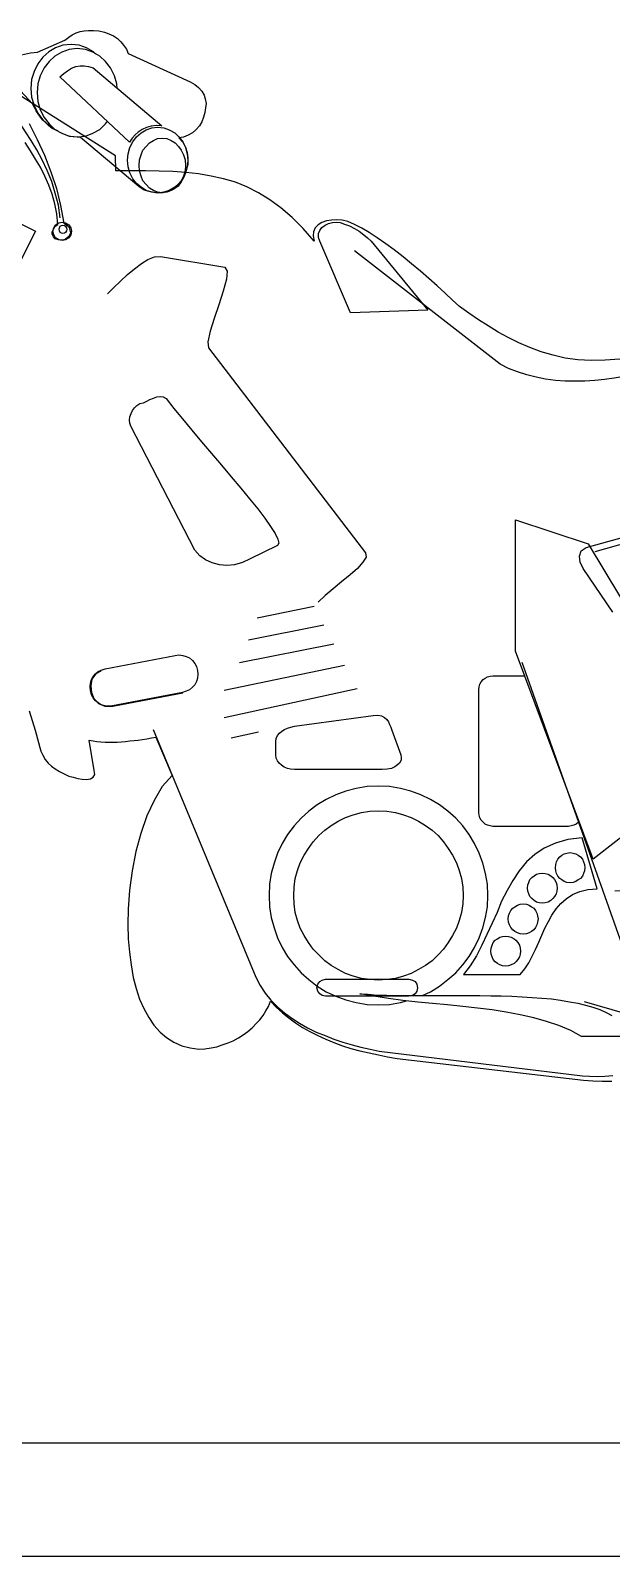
# Model space of a CAD drawing. Extents: x 500 to 638, y 181 to 267.
# Drawn here: x 607.885 to 608.395, y 209.438 to 210.779 of the extents above; entities that cross this region are included whole.
import ezdxf

# ---------------------------------------------------------------- set-up
doc = ezdxf.new("R2010")
doc.units = 0
doc.header["$LTSCALE"] = 7
doc.layers.get('0').update_dxf_attribs({"linetype": 'CONTINUOUS'})
doc.layers.add('ACESSÓRIO', color=2, linetype='CONTINUOUS')
doc.layers.add('ALVENARIA', color=7, linetype='CONTINUOUS')

# ---------------------------------------------------------------- blocks, each defined once
blk = doc.blocks.new('AEMoto')
at = {"linetype": 'Continuous'}
for points in [[(10.463, 4.1355), (10.4579, 4.1375), (10.4549, 4.1399), (10.4525, 4.1426), (10.4498, 4.145), (10.4478, 4.1477), (10.4457, 4.1504), (10.444, 4.1531), (10.4423, 4.1562), (10.4406, 4.1592), (10.4267, 4.1745)], [(10.4376, 4.1419), (10.4447, 4.128), (10.4511, 4.1141), (10.4569, 4.0995), (10.4617, 4.0849), (10.4654, 4.0699), (10.4681, 4.0543), (10.4708, 4.0526), (10.4729, 4.0506), (10.4735, 4.0482), (10.4739, 4.0458), (10.4732, 4.0435), (10.4715, 4.0418), (10.4695, 4.0401), (10.4668, 4.0394), (10.4634, 4.0397), (10.4607, 4.0407), (10.459, 4.0424), (10.4579, 4.0448), (10.4579, 4.0468), (10.459, 4.0492), (10.4607, 4.0516), (10.463, 4.0533), (10.462, 4.0625), (10.4603, 4.0713), (10.4579, 4.0798), (10.4549, 4.0879), (10.4515, 4.0957), (10.4478, 4.1035), (10.4433, 4.1107), (10.4389, 4.1181), (10.4342, 4.1253)], [(10.4311, 4.2023), (10.4389, 4.204), (10.445, 4.2047), (10.4691, 4.2152), (10.4725, 4.218), (10.4756, 4.22), (10.479, 4.2217), (10.4824, 4.223), (10.4861, 4.2234), (10.4898, 4.2237), (10.4943, 4.2237), (10.499, 4.2234), (10.5038, 4.2224), (10.5078, 4.2207), (10.5119, 4.219), (10.5153, 4.2166), (10.5184, 4.2139), (10.5207, 4.2108), (10.5231, 4.2074), (10.5248, 4.2034), (10.5791, 4.1786), (10.5832, 4.1762), (10.5866, 4.1735), (10.5893, 4.1704), (10.5914, 4.167), (10.5924, 4.1636), (10.5931, 4.1596), (10.5927, 4.1558), (10.592, 4.1518), (10.591, 4.1477), (10.5893, 4.1436), (10.5873, 4.1399), (10.5842, 4.1365), (10.5812, 4.1338), (10.5774, 4.1317), (10.5734, 4.13), (10.5693, 4.1293), (10.5727, 4.1256), (10.5751, 4.1212), (10.5764, 4.1164), (10.5771, 4.1114), (10.5771, 4.1059), (10.5757, 4.1008), (10.574, 4.0954), (10.5713, 4.0906), (10.5686, 4.0869), (10.5649, 4.0842), (10.5605, 4.0822), (10.5554, 4.0811), (10.5496, 4.0811), (10.5442, 4.0818), (10.5387, 4.0835), (10.534, 4.0866), (10.4827, 4.1297), (10.4739, 4.1307), (10.4732, 4.131), (10.4732, 4.131)], [(10.4963, 4.203), (10.4943, 4.205), (10.4882, 4.2084), (10.4817, 4.2108), (10.4746, 4.2115), (10.4674, 4.2108), (10.461, 4.2084), (10.4549, 4.205), (10.4498, 4.2003), (10.4454, 4.1945), (10.442, 4.1877), (10.4399, 4.1806), (10.4393, 4.1728), (10.4399, 4.165), (10.442, 4.1579), (10.4454, 4.1511), (10.4498, 4.1453), (10.4549, 4.1405), (10.4583, 4.1385), (10.4583, 4.1388)], [(10.515, 4.1728), (10.5146, 4.1769), (10.5126, 4.184), (10.5092, 4.1908), (10.5048, 4.1966), (10.4997, 4.2013), (10.4936, 4.2047), (10.4871, 4.2071), (10.48, 4.2078), (10.4729, 4.2071), (10.4664, 4.2047), (10.4603, 4.2013), (10.4552, 4.1966), (10.4508, 4.1908), (10.4474, 4.184), (10.4454, 4.1769), (10.4447, 4.1691), (10.4454, 4.1613), (10.4474, 4.1541), (10.4508, 4.1473), (10.4552, 4.1416), (10.4603, 4.1368), (10.4664, 4.1334), (10.4729, 4.131), (10.48, 4.1304), (10.4871, 4.131), (10.4936, 4.1334), (10.4997, 4.1368), (10.5048, 4.1416), (10.5065, 4.1439), (10.5065, 4.1439)], [(10.4939, 4.1908), (10.5544, 4.1399), (10.5493, 4.1402), (10.5449, 4.1395), (10.5408, 4.1385), (10.537, 4.1368), (10.5336, 4.1344), (10.5309, 4.1321), (10.5282, 4.129), (10.5258, 4.1256), (10.4647, 4.183), (10.4681, 4.186), (10.4715, 4.1884), (10.4749, 4.1905), (10.4787, 4.1922), (10.4824, 4.1928), (10.4861, 4.1928), (10.4898, 4.1922), (10.4939, 4.1908)], [(10.4376, 3.6255), (10.443, 3.6086), (10.4481, 3.5902), (10.4498, 3.5865), (10.4518, 3.5828), (10.4545, 3.5797), (10.4573, 3.577), (10.4607, 3.5746), (10.4644, 3.5723), (10.4685, 3.5702), (10.4725, 3.5682), (10.4763, 3.5672), (10.4804, 3.5661), (10.4844, 3.5655), (10.4882, 3.5651), (10.4915, 3.5658), (10.4939, 3.5672), (10.4953, 3.5695), (10.4949, 3.5733), (10.4905, 3.5997), (10.4939, 3.5991), (10.4973, 3.5987), (10.5007, 3.5984), (10.5045, 3.5981), (10.5078, 3.5981), (10.5116, 3.5981), (10.515, 3.5981), (10.5187, 3.5984), (10.5224, 3.5987), (10.5262, 3.5991), (10.5299, 3.5994), (10.5336, 3.5997), (10.5374, 3.6004), (10.5411, 3.6011), (10.5452, 3.6018), (10.5489, 3.6025), (10.5632, 3.5689), (10.5547, 3.559), (10.5476, 3.5468), (10.5411, 3.5332), (10.5357, 3.5179), (10.5313, 3.502), (10.5282, 3.485), (10.5258, 3.468), (10.5248, 3.4511), (10.5245, 3.4378), (10.5248, 3.4253), (10.5258, 3.4134), (10.5272, 3.4022), (10.5292, 3.3913), (10.5316, 3.3815), (10.5347, 3.372), (10.5384, 3.3638), (10.5428, 3.356), (10.5472, 3.3492), (10.5527, 3.3431), (10.5584, 3.3384), (10.5649, 3.3343), (10.5717, 3.3312), (10.5791, 3.3292), (10.5869, 3.3282), (10.592, 3.3285), (10.5975, 3.3292), (10.6026, 3.3302), (10.6073, 3.3319), (10.6124, 3.3336), (10.6168, 3.3356), (10.6216, 3.338), (10.6256, 3.3407), (10.6297, 3.3438), (10.6335, 3.3468), (10.6372, 3.3506), (10.6402, 3.354), (10.6433, 3.3577), (10.6457, 3.3618), (10.648, 3.3658), (10.6497, 3.3703), (10.6548, 3.3652), (10.6603, 3.3601), (10.6657, 3.3557), (10.6718, 3.3512), (10.6779, 3.3472), (10.6844, 3.3438), (10.6912, 3.3401), (10.6983, 3.337), (10.7054, 3.3339), (10.7129, 3.3312), (10.7204, 3.3288), (10.7282, 3.3268), (10.7363, 3.3248), (10.7445, 3.3231), (10.7526, 3.3214), (10.7611, 3.32), (10.9247, 3.301), (10.9329, 3.3003), (10.941, 3.3), (10.9495, 3.3)], [(10.9566, 3.9348), (10.9437, 3.9338), (10.9315, 3.9335), (10.9196, 3.9341), (10.9084, 3.9358), (10.8979, 3.9382), (10.8874, 3.9413), (10.8775, 3.945), (10.8677, 3.9491), (10.8585, 3.9538), (10.8497, 3.9586), (10.8409, 3.964), (10.8324, 3.9695), (10.8239, 3.9752), (10.8157, 3.981), (10.8096, 3.9868), (10.8032, 3.9929), (10.7961, 3.9993), (10.7889, 4.0058), (10.7815, 4.0122), (10.7736, 4.0187), (10.7662, 4.0248), (10.7584, 4.0309), (10.7509, 4.0363), (10.7434, 4.0414), (10.7363, 4.0462), (10.7299, 4.0499), (10.7234, 4.0533), (10.7176, 4.0557), (10.7126, 4.057), (10.7081, 4.0574), (10.7034, 4.057), (10.699, 4.0564), (10.6949, 4.055), (10.6915, 4.053), (10.6888, 4.0502), (10.6874, 4.0468), (10.6871, 4.0431), (10.6881, 4.0384), (10.6783, 4.0496), (10.6688, 4.0594), (10.6589, 4.0679), (10.6491, 4.075), (10.6392, 4.0811), (10.629, 4.0862), (10.6189, 4.0903), (10.6083, 4.0934), (10.5975, 4.0957), (10.5866, 4.0978), (10.5754, 4.0988), (10.5639, 4.0998), (10.552, 4.1002), (10.5398, 4.1005), (10.5272, 4.1005), (10.514, 4.1005), (10.5136, 4.1137), (10.4175, 4.1742)], [(10.4651, 4.0591), (10.4634, 4.0703), (10.4607, 4.0808), (10.4576, 4.091), (10.4535, 4.1008), (10.4491, 4.11), (10.4444, 4.1188), (10.4396, 4.127), (10.4345, 4.1348), (10.4298, 4.1419), (10.425, 4.1487), (10.4209, 4.1548), (10.4172, 4.1606), (10.4138, 4.1657), (10.4118, 4.1704), (10.4104, 4.1745), (10.4101, 4.1782)], [(10.5506, 4.1388), (10.556, 4.1382), (10.5608, 4.1365), (10.5656, 4.1338), (10.5693, 4.1304), (10.5727, 4.126), (10.5751, 4.1209), (10.5764, 4.1154), (10.5771, 4.1097), (10.5764, 4.1039), (10.5751, 4.0985), (10.5727, 4.0934), (10.5693, 4.0893), (10.5656, 4.0859), (10.5608, 4.0832), (10.556, 4.0815), (10.5506, 4.0808), (10.5455, 4.0815), (10.5404, 4.0832), (10.536, 4.0859), (10.5319, 4.0893), (10.5289, 4.0934), (10.5262, 4.0985), (10.5248, 4.1039), (10.5241, 4.1097), (10.5248, 4.1154), (10.5262, 4.1209), (10.5289, 4.126), (10.5319, 4.1304), (10.536, 4.1338), (10.5404, 4.1365), (10.5455, 4.1382), (10.5506, 4.1388)], [(10.5547, 4.129), (10.5588, 4.1287), (10.5625, 4.127), (10.5659, 4.1249), (10.569, 4.1219), (10.5713, 4.1185), (10.5734, 4.1144), (10.5747, 4.11), (10.5751, 4.1052), (10.5747, 4.1005), (10.5734, 4.0957), (10.5713, 4.0917), (10.569, 4.0883), (10.5659, 4.0852), (10.5625, 4.0832), (10.5588, 4.0815), (10.5547, 4.0811), (10.5506, 4.0815), (10.5469, 4.0832), (10.5435, 4.0852), (10.5404, 4.0883), (10.5377, 4.0917), (10.536, 4.0957), (10.5347, 4.1005), (10.5343, 4.1052), (10.5347, 4.11), (10.536, 4.1144), (10.5377, 4.1185), (10.5404, 4.1219), (10.5435, 4.1249), (10.5469, 4.127), (10.5506, 4.1287), (10.5547, 4.129)], [(10.2987, 3.9185), (10.3775, 4.0798), (10.4433, 4.0472), (10.3632, 3.8876), (10.2987, 3.9185)], [(10.4668, 4.0553), (10.4698, 4.0547), (10.4725, 4.053), (10.4742, 4.0502), (10.4749, 4.0472), (10.4742, 4.0441), (10.4725, 4.0414), (10.4698, 4.0397), (10.4668, 4.039), (10.4637, 4.0397), (10.461, 4.0414), (10.4593, 4.0441), (10.4586, 4.0472), (10.4593, 4.0502), (10.461, 4.053), (10.4637, 4.0547), (10.4668, 4.0553)], [(10.4674, 4.0526), (10.4688, 4.0523), (10.4698, 4.0516), (10.4705, 4.0502), (10.4708, 4.0489), (10.4705, 4.0475), (10.4698, 4.0462), (10.4688, 4.0455), (10.4674, 4.0452), (10.4661, 4.0455), (10.4651, 4.0462), (10.4644, 4.0475), (10.4641, 4.0489), (10.4644, 4.0502), (10.4651, 4.0516), (10.4661, 4.0523), (10.4674, 4.0526)], [(10.72, 3.9756), (10.6929, 4.0384), (10.6918, 4.0418), (10.6918, 4.0452), (10.6929, 4.0479), (10.6949, 4.0506), (10.6976, 4.0526), (10.7007, 4.054), (10.7041, 4.055), (10.7075, 4.0553), (10.7109, 4.055), (10.7146, 4.0536), (10.719, 4.0519), (10.7234, 4.0496), (10.7275, 4.0472), (10.7316, 4.0441), (10.735, 4.0414), (10.738, 4.0384), (10.7879, 3.9779), (10.72, 3.9756)], [(10.5065, 3.9922), (10.5119, 3.9976), (10.518, 4.0034), (10.5241, 4.0092), (10.5303, 4.0143), (10.5364, 4.019), (10.5421, 4.0224), (10.5479, 4.0248), (10.553, 4.0251), (10.6097, 4.0156), (10.6117, 4.0122), (10.611, 4.0051), (10.608, 3.9946), (10.6043, 3.9827), (10.6002, 3.9705), (10.5968, 3.9593), (10.5948, 3.9501), (10.5954, 3.9447), (10.7333, 3.7644), (10.7336, 3.7607), (10.7309, 3.7562), (10.7261, 3.7508), (10.7197, 3.7451), (10.7122, 3.7389), (10.7047, 3.7328), (10.6976, 3.7271), (10.6915, 3.7213)], [(11.3728, 4.0156), (10.9841, 3.9257), (10.9763, 3.9236), (10.9682, 3.9216), (10.96, 3.9195), (10.9515, 3.9182), (10.943, 3.9168), (10.9346, 3.9161), (10.9257, 3.9155), (10.9172, 3.9155), (10.9084, 3.9155), (10.8999, 3.9161), (10.8914, 3.9172), (10.883, 3.9189), (10.8748, 3.9209), (10.8667, 3.9236), (10.8589, 3.9267), (10.8514, 3.9304), (10.7234, 4.0299)], [(10.9271, 3.7692), (11.0975, 3.8163)], [(10.9505, 3.7125), (10.9244, 3.7508), (10.9217, 3.7562), (10.921, 3.7617), (10.9227, 3.7664), (10.9271, 3.7692)], [(10.9349, 3.7658), (11.1104, 3.8153), (11.1125, 3.817), (11.1155, 3.8211), (11.1192, 3.8265), (11.1233, 3.833), (11.1277, 3.8391), (11.1315, 3.8445), (11.1349, 3.8486), (11.1376, 3.8503), (11.3793, 3.91), (11.3844, 3.9111), (11.3898, 3.9114), (11.3956, 3.9114), (11.401, 3.9111), (11.4064, 3.91), (11.4115, 3.9087), (11.4166, 3.9066), (11.4214, 3.9043)], [(10.5832, 3.7668), (10.5269, 3.8758), (10.5262, 3.8785), (10.5258, 3.8812), (10.5262, 3.8842), (10.5272, 3.887), (10.5286, 3.8897), (10.5303, 3.892), (10.5323, 3.8941), (10.535, 3.8958), (10.5381, 3.8965), (10.5411, 3.8978), (10.5438, 3.8992), (10.5469, 3.9005), (10.5499, 3.9016), (10.5527, 3.9019), (10.5554, 3.9016), (10.5581, 3.9002), (10.5649, 3.8914), (10.5723, 3.8822), (10.5805, 3.8723), (10.589, 3.8622), (10.5978, 3.852), (10.6066, 3.8415), (10.6151, 3.8313), (10.6236, 3.8214), (10.6314, 3.8119), (10.6385, 3.8031), (10.6447, 3.795), (10.6497, 3.7878), (10.6538, 3.7814), (10.6562, 3.7766), (10.6569, 3.7729), (10.6559, 3.7709), (10.6314, 3.759), (10.625, 3.7559), (10.6182, 3.7539), (10.6114, 3.7535), (10.6049, 3.7539), (10.5985, 3.7556), (10.5927, 3.7583), (10.5876, 3.762), (10.5832, 3.7668)], [(10.865, 3.6782), (10.865, 3.7936), (10.9288, 3.7725), (10.9709, 3.7023)], [(11.0592, 3.5936), (10.9332, 3.4952), (10.865, 3.6782)], [(10.5466, 3.6093), (10.6369, 3.3916), (10.6406, 3.3842), (10.645, 3.3774), (10.6501, 3.3713), (10.6559, 3.3655), (10.662, 3.3601), (10.6684, 3.3553), (10.6752, 3.3509), (10.6823, 3.3468), (10.6898, 3.3431), (10.6976, 3.3401), (10.7054, 3.337), (10.7132, 3.3343), (10.7214, 3.3319), (10.7292, 3.3299), (10.7373, 3.3282), (10.7451, 3.3265), (10.9237, 3.3047), (10.9298, 3.3044), (10.9366, 3.3041), (10.9434, 3.3044), (10.9505, 3.3051)], [(10.6379, 3.7074), (10.6881, 3.7176)], [(10.6304, 3.688), (10.6966, 3.7013)], [(10.6226, 3.668), (10.7054, 3.6846)], [(10.5045, 3.6626), (10.5659, 3.6744), (10.5693, 3.6748), (10.5727, 3.6744), (10.5757, 3.6734), (10.5785, 3.6721), (10.5812, 3.67), (10.5832, 3.6673), (10.5846, 3.6646), (10.5856, 3.6612), (10.5856, 3.6612), (10.5859, 3.6578), (10.5856, 3.6544), (10.5846, 3.6514), (10.5832, 3.6486), (10.5812, 3.6463), (10.5785, 3.6442), (10.5757, 3.6429), (10.5723, 3.6418), (10.5109, 3.63), (10.5075, 3.6296), (10.5041, 3.63), (10.5011, 3.631), (10.4983, 3.6327), (10.496, 3.6344), (10.4939, 3.6371), (10.4926, 3.6398), (10.4915, 3.6432), (10.4915, 3.6432), (10.4912, 3.6466), (10.4915, 3.65), (10.4926, 3.6531), (10.4939, 3.6558), (10.496, 3.6581), (10.4983, 3.6602), (10.5011, 3.6615), (10.5045, 3.6626)], [(10.609, 3.6439), (10.7146, 3.6659)], [(10.9967, 3.3122), (10.8707, 3.668)], [(10.5011, 3.6609), (10.496, 3.6578), (10.4929, 3.6534), (10.4919, 3.6476), (10.4926, 3.6418), (10.4946, 3.6364), (10.4987, 3.632), (10.5041, 3.6296), (10.5112, 3.6296), (10.5727, 3.6415)], [(10.9208, 3.5284), (10.9203, 3.5278), (10.9183, 3.5261), (10.9162, 3.5251), (10.9139, 3.5244), (10.9115, 3.524), (10.8449, 3.524), (10.8426, 3.5244), (10.8402, 3.5251), (10.8382, 3.5261), (10.8365, 3.5278), (10.8348, 3.5295), (10.8337, 3.5315), (10.8331, 3.5339), (10.8327, 3.5363), (10.8327, 3.6442), (10.8331, 3.6466), (10.8337, 3.649), (10.8348, 3.651), (10.8365, 3.6531), (10.8382, 3.6544), (10.8402, 3.6554), (10.8426, 3.6561), (10.8449, 3.6564)], [(10.8449, 3.6564), (10.8731, 3.6564)], [(10.609, 3.6198), (10.7258, 3.6452)], [(10.6708, 3.612), (10.74, 3.6215), (10.7441, 3.6218), (10.7472, 3.6211), (10.7499, 3.6198), (10.7519, 3.6181), (10.7533, 3.616), (10.7543, 3.6137), (10.7553, 3.6113), (10.7563, 3.6086), (10.7641, 3.5869), (10.7645, 3.5845), (10.7645, 3.5821), (10.7631, 3.5797), (10.7614, 3.578), (10.759, 3.5763), (10.756, 3.575), (10.7523, 3.5743), (10.7478, 3.5739), (10.6708, 3.5739), (10.6674, 3.5743), (10.6647, 3.575), (10.6616, 3.576), (10.6593, 3.5777), (10.6572, 3.5797), (10.6559, 3.5818), (10.6548, 3.5841), (10.6545, 3.5869), (10.6545, 3.5987), (10.6548, 3.6014), (10.6559, 3.6038), (10.6576, 3.6059), (10.6596, 3.6076), (10.662, 3.6093), (10.6647, 3.6103), (10.6677, 3.6113), (10.6708, 3.612)], [(10.6151, 3.6018), (10.6392, 3.6072)], [(10.7831, 3.3753), (10.7903, 3.3787), (10.7981, 3.3835), (10.8056, 3.3893), (10.8124, 3.3954), (10.8185, 3.4022), (10.8242, 3.4096), (10.829, 3.4174), (10.8331, 3.4259), (10.8361, 3.4348), (10.8385, 3.4439), (10.8402, 3.4534), (10.8405, 3.4633), (10.8402, 3.4731), (10.8385, 3.4826), (10.8361, 3.4918), (10.8331, 3.5006), (10.829, 3.5091), (10.8242, 3.5169), (10.8185, 3.5244), (10.8124, 3.5312), (10.8056, 3.5373), (10.7981, 3.5431), (10.7903, 3.5478), (10.7818, 3.5519), (10.773, 3.5549), (10.7638, 3.5573), (10.7543, 3.559), (10.7445, 3.5593), (10.7346, 3.559), (10.7251, 3.5573), (10.7159, 3.5549), (10.7071, 3.5519), (10.6986, 3.5478), (10.6908, 3.5431), (10.6834, 3.5373), (10.6766, 3.5312), (10.6705, 3.5244), (10.6647, 3.5169), (10.6599, 3.5091), (10.6559, 3.5006), (10.6528, 3.4918), (10.6504, 3.4826), (10.6487, 3.4731), (10.6484, 3.4633), (10.6487, 3.4534), (10.6504, 3.4439), (10.6528, 3.4348), (10.6559, 3.4259), (10.6599, 3.4174), (10.6647, 3.4096), (10.6705, 3.4022), (10.6766, 3.3954), (10.6834, 3.3893), (10.6908, 3.3835), (10.6986, 3.3787), (10.7071, 3.3747), (10.7159, 3.3716), (10.7251, 3.3692), (10.7346, 3.3675), (10.7445, 3.3672), (10.7543, 3.3675), (10.7638, 3.3692), (10.7692, 3.3706), (10.7692, 3.3706)], [(10.7445, 3.5376), (10.7519, 3.5373), (10.7594, 3.5363), (10.7665, 3.5342), (10.7733, 3.5319), (10.7798, 3.5285), (10.7859, 3.5247), (10.7916, 3.5207), (10.7971, 3.5159), (10.8018, 3.5105), (10.8059, 3.5047), (10.8096, 3.4986), (10.813, 3.4921), (10.8154, 3.4853), (10.8174, 3.4782), (10.8185, 3.4707), (10.8188, 3.4633), (10.8185, 3.4558), (10.8174, 3.4483), (10.8154, 3.4412), (10.813, 3.4344), (10.8096, 3.428), (10.8059, 3.4219), (10.8018, 3.4161), (10.7971, 3.411), (10.7916, 3.4059), (10.7859, 3.4018), (10.7798, 3.3981), (10.7733, 3.3947), (10.7665, 3.3923), (10.7594, 3.3903), (10.7519, 3.3893), (10.7445, 3.3889), (10.737, 3.3893), (10.7295, 3.3903), (10.7224, 3.3923), (10.7156, 3.3947), (10.7092, 3.3981), (10.7031, 3.4018), (10.6973, 3.4059), (10.6922, 3.411), (10.6871, 3.4161), (10.683, 3.4219), (10.6793, 3.428), (10.6759, 3.4344), (10.6735, 3.4412), (10.6715, 3.4483), (10.6705, 3.4558), (10.6701, 3.4633), (10.6705, 3.4707), (10.6715, 3.4782), (10.6735, 3.4853), (10.6759, 3.4921), (10.6793, 3.4986), (10.683, 3.5047), (10.6871, 3.5105), (10.6922, 3.5159), (10.6973, 3.5207), (10.7031, 3.5247), (10.7092, 3.5285), (10.7156, 3.5319), (10.7224, 3.5342), (10.7295, 3.5363), (10.737, 3.5373), (10.7445, 3.5376)], [(10.8191, 3.3937), (10.869, 3.3937), (10.8731, 3.3988), (10.8765, 3.4042), (10.8796, 3.41), (10.8826, 3.4157), (10.8853, 3.4222), (10.8881, 3.4283), (10.8908, 3.4344), (10.8938, 3.4405), (10.8969, 3.446), (10.9006, 3.4514), (10.9047, 3.4562), (10.9094, 3.4602), (10.9149, 3.464), (10.9213, 3.4667), (10.9285, 3.4684), (10.9366, 3.469), (10.9234, 3.5139), (10.9108, 3.5125), (10.8999, 3.5094), (10.8901, 3.505), (10.8819, 3.4993), (10.8745, 3.4928), (10.868, 3.485), (10.8626, 3.4765), (10.8575, 3.4677), (10.8527, 3.4582), (10.8487, 3.4483), (10.8443, 3.4388), (10.8398, 3.429), (10.8354, 3.4195), (10.8307, 3.4103), (10.8252, 3.4015), (10.8191, 3.3937)], [(10.9128, 3.501), (10.9155, 3.5006), (10.9179, 3.4999), (10.92, 3.4986), (10.922, 3.4972), (10.9237, 3.4952), (10.9247, 3.4928), (10.9254, 3.4904), (10.9257, 3.4877), (10.9254, 3.485), (10.9247, 3.4826), (10.9237, 3.4803), (10.922, 3.4782), (10.92, 3.4769), (10.9179, 3.4755), (10.9155, 3.4748), (10.9128, 3.4745), (10.9101, 3.4748), (10.9077, 3.4755), (10.9057, 3.4769), (10.9037, 3.4782), (10.902, 3.4803), (10.901, 3.4826), (10.9003, 3.485), (10.8999, 3.4877), (10.9003, 3.4904), (10.901, 3.4928), (10.902, 3.4952), (10.9037, 3.4972), (10.9057, 3.4986), (10.9077, 3.4999), (10.9101, 3.5006), (10.9128, 3.501)], [(10.8884, 3.483), (10.8911, 3.4826), (10.8935, 3.4819), (10.8959, 3.4806), (10.8976, 3.4792), (10.8993, 3.4772), (10.9006, 3.4748), (10.9013, 3.4725), (10.9016, 3.4697), (10.9013, 3.467), (10.9006, 3.4646), (10.8993, 3.4623), (10.8976, 3.4606), (10.8959, 3.4589), (10.8935, 3.4575), (10.8911, 3.4568), (10.8884, 3.4565), (10.8857, 3.4568), (10.8833, 3.4575), (10.8813, 3.4589), (10.8792, 3.4606), (10.8775, 3.4623), (10.8765, 3.4646), (10.8758, 3.467), (10.8755, 3.4697), (10.8758, 3.4725), (10.8765, 3.4748), (10.8775, 3.4772), (10.8792, 3.4792), (10.8813, 3.4806), (10.8833, 3.4819), (10.8857, 3.4826), (10.8884, 3.483)], [(10.9522, 3.4673), (11.5412, 3.4694), (11.5721, 3.4643), (11.5986, 3.4538), (11.6213, 3.4388), (11.6397, 3.4198), (11.6536, 3.3978), (11.6631, 3.3737), (11.6682, 3.3482), (11.6692, 3.3221), (11.6651, 3.2966), (11.6566, 3.2725), (11.6434, 3.2504), (11.6254, 3.2314), (11.6027, 3.2161), (11.5748, 3.2056), (11.5422, 3.2009), (11.5046, 3.2022), (10.9254, 3.3699)], [(10.8718, 3.4558), (10.8745, 3.4555), (10.8769, 3.4548), (10.8789, 3.4534), (10.8809, 3.4521), (10.8826, 3.45), (10.8836, 3.4477), (10.8843, 3.4453), (10.8847, 3.4426), (10.8843, 3.4399), (10.8836, 3.4375), (10.8826, 3.4351), (10.8809, 3.4331), (10.8789, 3.4317), (10.8769, 3.4304), (10.8745, 3.4297), (10.8718, 3.4293), (10.869, 3.4297), (10.8667, 3.4304), (10.8643, 3.4317), (10.8626, 3.4331), (10.8609, 3.4351), (10.8595, 3.4375), (10.8589, 3.4399), (10.8585, 3.4426), (10.8589, 3.4453), (10.8595, 3.4477), (10.8609, 3.45), (10.8626, 3.4521), (10.8643, 3.4534), (10.8667, 3.4548), (10.869, 3.4555), (10.8718, 3.4558)], [(10.8561, 3.4276), (10.8589, 3.4273), (10.8612, 3.4266), (10.8636, 3.4253), (10.8653, 3.4239), (10.867, 3.4219), (10.8684, 3.4195), (10.869, 3.4171), (10.8694, 3.4144), (10.869, 3.4117), (10.8684, 3.4093), (10.867, 3.4069), (10.8653, 3.4049), (10.8636, 3.4035), (10.8612, 3.4022), (10.8589, 3.4015), (10.8561, 3.4011), (10.8534, 3.4015), (10.851, 3.4022), (10.849, 3.4035), (10.847, 3.4049), (10.8453, 3.4069), (10.8443, 3.4093), (10.8436, 3.4117), (10.8432, 3.4144), (10.8436, 3.4171), (10.8443, 3.4195), (10.8453, 3.4219), (10.847, 3.4239), (10.849, 3.4253), (10.851, 3.4266), (10.8534, 3.4273), (10.8561, 3.4276)], [(10.6979, 3.3896), (10.7713, 3.3896), (10.7743, 3.3889), (10.7767, 3.3876), (10.7781, 3.3852), (10.7787, 3.3821), (10.7787, 3.3821), (10.7781, 3.3791), (10.7767, 3.3767), (10.7743, 3.3753), (10.7713, 3.3747), (10.6979, 3.3747), (10.6952, 3.3753), (10.6929, 3.3767), (10.6912, 3.3791), (10.6905, 3.3821), (10.6905, 3.3821), (10.6912, 3.3852), (10.6929, 3.3876), (10.6952, 3.3889), (10.6979, 3.3896)], [(10.7282, 3.3767), (10.7356, 3.3764), (10.7434, 3.3757), (10.7516, 3.3757), (10.7601, 3.3753), (10.7689, 3.3753), (10.7777, 3.3753), (10.7869, 3.3753), (10.7961, 3.3753), (10.8056, 3.3753), (10.8147, 3.3753), (10.8242, 3.3753), (10.8337, 3.3753), (10.8432, 3.375), (10.8524, 3.375), (10.8616, 3.3747), (10.8707, 3.3743), (10.8796, 3.3737), (10.8881, 3.373), (10.8965, 3.3723), (10.9044, 3.3713), (10.9122, 3.3699), (10.9196, 3.3686), (10.9264, 3.3669), (10.9329, 3.3652), (10.939, 3.3631), (10.9444, 3.3604), (10.9495, 3.3577)], [(10.9644, 3.3394), (10.923, 3.3394), (10.9135, 3.3445), (10.903, 3.3489), (10.8921, 3.3526), (10.8809, 3.3557), (10.869, 3.3584), (10.8568, 3.3608), (10.8443, 3.3628), (10.8314, 3.3642), (10.8185, 3.3658), (10.8052, 3.3672), (10.792, 3.3682), (10.7791, 3.3696), (10.7658, 3.3709), (10.7533, 3.3726), (10.7404, 3.3747), (10.7282, 3.3767)]]:
    blk.add_lwpolyline(points, dxfattribs=at)

msp = doc.modelspace()

# ---------------------------------------------------------------- linework, layer by layer
at = {"layer": 'ALVENARIA'}
msp.add_line((599.5305, 209.5377, -1.4713), (625.4492, 209.5377, -1.4713), dxfattribs=at)
at = {"layer": 'ALVENARIA', "elevation": -1.4713}
msp.add_lwpolyline([(599.5305, 209.5377), (625.4492, 209.5377), (625.4492, 209.4377), (599.5305, 209.4377)], close=True, dxfattribs=at)

# ---------------------------------------------------------------- block references
at = {"layer": 'ACESSÓRIO'}
msp.add_blockref('AEMoto', (597.4463, 206.5556, -2.9426), dxfattribs=at)

doc.saveas('drawing.dxf')
